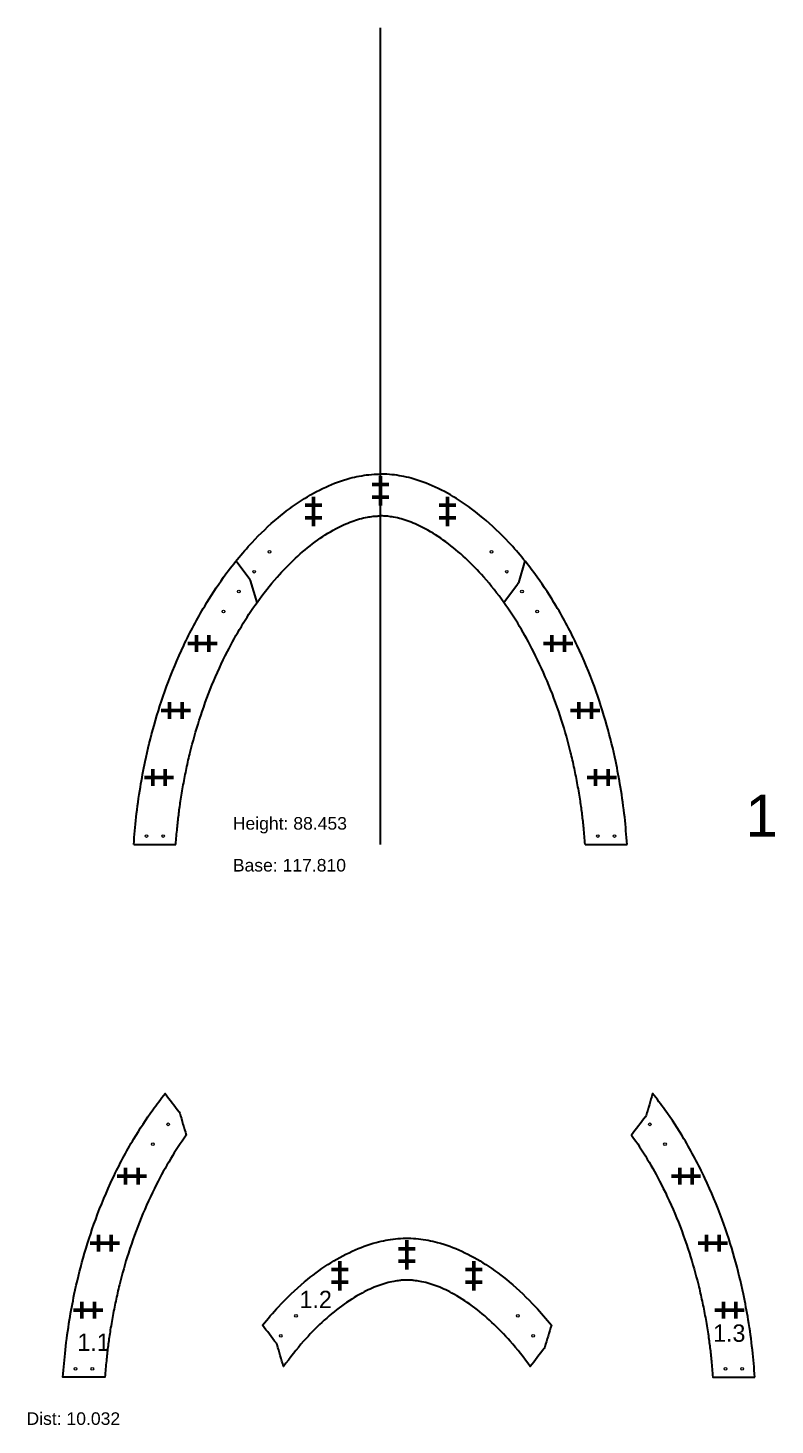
# Model space of a CAD drawing. Header units: inches. Extents: x -1683 to 11264, y -1696 to 865.
# Drawn here: x -620.7 to -442.3, y -493.2 to -159.5 of the extents above; entities that cross this region are included whole.
import ezdxf

# ---------------------------------------------------------------- set-up
doc = ezdxf.new("R2010")
doc.units = ezdxf.units.IN
doc.header["$MEASUREMENT"] = 0
doc.header["$PDMODE"] = 2
doc.header["$PDSIZE"] = 2
for name, color, linetype, lineweight in [('Annotation', 7, 'Continuous', 9), ('Drilling', 3, 'Continuous', 13), ('Engrave', 4, 'Continuous', 50)]:
    doc.layers.add(name, color=color, linetype=linetype, lineweight=lineweight)
doc.styles.get("Standard").update_dxf_attribs({"font": 'Arial.ttf'})
doc.styles.add('Tw Cen MT', font='')
doc.styles.get('Tw Cen MT').set_extended_font_data('Tw Cen MT')

# ---------------------------------------------------------------- blocks, each defined once
blk = doc.blocks.new('*U3143')
at = {"layer": 'Engrave'}
blk.add_point((0, 0), dxfattribs=at)
blk = doc.blocks.new('*U3144')
at = {"layer": 'Engrave', "color": 0, "linetype": 'ByBlock', "lineweight": -2, "transparency": 16777216}
for p in [(0, 0), (3, 0)]:
    blk.add_blockref('*U3143', p, dxfattribs=at)
blk = doc.blocks.new('*U3145')
at = {"layer": 'Engrave'}
blk.add_point((0, 0), dxfattribs=at)
blk = doc.blocks.new('*U3146')
at = {"layer": 'Engrave', "color": 0, "linetype": 'ByBlock', "lineweight": -2, "transparency": 16777216}
for p in [(0, 0), (3, 0)]:
    blk.add_blockref('*U3145', p, dxfattribs=at)
blk = doc.blocks.new('*U3147')
at = {"layer": 'Engrave'}
blk.add_point((0, 0), dxfattribs=at)
blk = doc.blocks.new('*U3148')
at = {"layer": 'Engrave', "color": 0, "linetype": 'ByBlock', "lineweight": -2, "transparency": 16777216}
for p in [(0, 0), (3, 0)]:
    blk.add_blockref('*U3147', p, dxfattribs=at)
blk = doc.blocks.new('*U3149')
at = {"layer": 'Engrave'}
blk.add_point((0, 0), dxfattribs=at)
blk = doc.blocks.new('*U3150')
at = {"layer": 'Engrave', "color": 0, "linetype": 'ByBlock', "lineweight": -2, "transparency": 16777216}
for p in [(0, 0), (3, 0)]:
    blk.add_blockref('*U3149', p, dxfattribs=at)
blk = doc.blocks.new('*U3151')
at = {"layer": 'Engrave'}
blk.add_point((0, 0), dxfattribs=at)
blk = doc.blocks.new('*U3152')
at = {"layer": 'Engrave', "color": 0, "linetype": 'ByBlock', "lineweight": -2, "transparency": 16777216}
for p in [(0, 0), (3, 0)]:
    blk.add_blockref('*U3151', p, dxfattribs=at)
blk = doc.blocks.new('*U3161')
at = {"layer": 'Engrave'}
blk.add_point((0, 0), dxfattribs=at)
blk = doc.blocks.new('*U3162')
at = {"layer": 'Engrave', "color": 0, "linetype": 'ByBlock', "lineweight": -2, "transparency": 16777216}
for p in [(0, 0), (3, 0)]:
    blk.add_blockref('*U3161', p, dxfattribs=at)
blk = doc.blocks.new('*U3153')
at = {"layer": 'Engrave'}
blk.add_point((0, 0), dxfattribs=at)
blk = doc.blocks.new('*U3154')
at = {"layer": 'Engrave', "color": 0, "linetype": 'ByBlock', "lineweight": -2, "transparency": 16777216}
for p in [(0, 0), (3, 0)]:
    blk.add_blockref('*U3153', p, dxfattribs=at)
blk = doc.blocks.new('*U3155')
at = {"layer": 'Engrave'}
blk.add_point((0, 0), dxfattribs=at)
blk = doc.blocks.new('*U3156')
at = {"layer": 'Engrave', "color": 0, "linetype": 'ByBlock', "lineweight": -2, "transparency": 16777216}
for p in [(0, 0), (3, 0)]:
    blk.add_blockref('*U3155', p, dxfattribs=at)
blk = doc.blocks.new('*U3157')
at = {"layer": 'Engrave'}
blk.add_point((0, 0), dxfattribs=at)
blk = doc.blocks.new('*U3158')
at = {"layer": 'Engrave', "color": 0, "linetype": 'ByBlock', "lineweight": -2, "transparency": 16777216}
for p in [(0, 0), (3, 0)]:
    blk.add_blockref('*U3157', p, dxfattribs=at)
blk = doc.blocks.new('*U3159')
at = {"layer": 'Engrave'}
blk.add_point((0, 0), dxfattribs=at)
blk = doc.blocks.new('*U3160')
at = {"layer": 'Engrave', "color": 0, "linetype": 'ByBlock', "lineweight": -2, "transparency": 16777216}
for p in [(0, 0), (3, 0)]:
    blk.add_blockref('*U3159', p, dxfattribs=at)
blk = doc.blocks.new('*U3163')
at = {"layer": 'Engrave'}
blk.add_point((0, 0), dxfattribs=at)
blk = doc.blocks.new('*U3164')
at = {"layer": 'Engrave', "color": 0, "linetype": 'ByBlock', "lineweight": -2, "transparency": 16777216}
for p in [(0, 0), (3, 0)]:
    blk.add_blockref('*U3163', p, dxfattribs=at)
blk = doc.blocks.new('*U3165')
at = {"layer": 'Engrave'}
blk.add_point((0, 0), dxfattribs=at)
blk = doc.blocks.new('*U3166')
at = {"layer": 'Engrave', "color": 0, "linetype": 'ByBlock', "lineweight": -2, "transparency": 16777216}
for p in [(0, 0), (3, 0)]:
    blk.add_blockref('*U3165', p, dxfattribs=at)
blk = doc.blocks.new('*U3167')
at = {"layer": 'Engrave'}
blk.add_point((0, 0), dxfattribs=at)
blk = doc.blocks.new('*U3168')
at = {"layer": 'Engrave', "color": 0, "linetype": 'ByBlock', "lineweight": -2, "transparency": 16777216}
for p in [(0, 0), (3, 0)]:
    blk.add_blockref('*U3167', p, dxfattribs=at)
blk = doc.blocks.new('*U3169')
at = {"layer": 'Engrave'}
blk.add_point((0, 0), dxfattribs=at)
blk = doc.blocks.new('*U3170')
at = {"layer": 'Engrave', "color": 0, "linetype": 'ByBlock', "lineweight": -2, "transparency": 16777216}
for p in [(0, 0), (3, 0)]:
    blk.add_blockref('*U3169', p, dxfattribs=at)
blk = doc.blocks.new('*U3171')
at = {"layer": 'Engrave'}
blk.add_point((0, 0), dxfattribs=at)
blk = doc.blocks.new('*U3172')
at = {"layer": 'Engrave', "color": 0, "linetype": 'ByBlock', "lineweight": -2, "transparency": 16777216}
for p in [(0, 0), (3, 0)]:
    blk.add_blockref('*U3171', p, dxfattribs=at)
blk = doc.blocks.new('*U3175')
at = {"layer": 'Engrave'}
blk.add_point((0, 0), dxfattribs=at)
blk = doc.blocks.new('*U3176')
at = {"layer": 'Engrave', "color": 0, "linetype": 'ByBlock', "lineweight": -2, "transparency": 16777216}
for p in [(0, 0), (3, 0)]:
    blk.add_blockref('*U3175', p, dxfattribs=at)
blk = doc.blocks.new('*U3173')
at = {"layer": 'Engrave'}
blk.add_point((0, 0), dxfattribs=at)
blk = doc.blocks.new('*U3174')
at = {"layer": 'Engrave', "color": 0, "linetype": 'ByBlock', "lineweight": -2, "transparency": 16777216}
for p in [(0, 0), (3, 0)]:
    blk.add_blockref('*U3173', p, dxfattribs=at)
blk = doc.blocks.new('*U3177')
at = {"layer": 'Engrave'}
blk.add_point((0, 0), dxfattribs=at)
blk = doc.blocks.new('*U3178')
at = {"layer": 'Engrave', "color": 0, "linetype": 'ByBlock', "lineweight": -2, "transparency": 16777216}
for p in [(0, 0), (3, 0)]:
    blk.add_blockref('*U3177', p, dxfattribs=at)
blk = doc.blocks.new('*U3179')
at = {"layer": 'Engrave'}
blk.add_point((0, 0), dxfattribs=at)
blk = doc.blocks.new('*U3180')
at = {"layer": 'Engrave', "color": 0, "linetype": 'ByBlock', "lineweight": -2, "transparency": 16777216}
for p in [(0, 0), (3, 0)]:
    blk.add_blockref('*U3179', p, dxfattribs=at)
blk = doc.blocks.new('*U3181')
at = {"layer": 'Engrave'}
blk.add_point((0, 0), dxfattribs=at)
blk = doc.blocks.new('*U3182')
at = {"layer": 'Engrave', "color": 0, "linetype": 'ByBlock', "lineweight": -2, "transparency": 16777216}
for p in [(0, 0), (3, 0)]:
    blk.add_blockref('*U3181', p, dxfattribs=at)

msp = doc.modelspace()

# ---------------------------------------------------------------- linework, layer by layer
for p, q in [((-536.5453, -354.47077), (-536.5453, -159.47162)), ((-571.0391, -286.77287), (-567.72443, -291.11163)), ((-502.05149, -286.77287), (-503.6133, -292.00475)), ((-565.99904, -296.66454), (-567.56085, -291.43266)), ((-507.09155, -296.66454), (-503.77688, -292.32579)), ((-595.45033, -354.47077), (-585.41841, -354.47077)), ((-487.67218, -354.47077), (-477.64026, -354.47077))]:
    msp.add_line(p, q)
for points, knots in [([(-595.45033, -354.47077), (-595.27777, -352.30812), (-594.91259, -347.73129), (-593.98168, -341.13526), (-592.61562, -333.80197), (-590.64289, -325.75797), (-587.64943, -316.45881), (-583.67511, -306.89593), (-579.05225, -298.17104), (-573.64701, -289.89667), (-567.84232, -282.74295), (-561.50841, -276.6736), (-555.5771, -272.24607), (-549.83235, -269.0348), (-544.37659, -267.00813), (-540.03149, -266.1792), (-537.56563, -266.02169), (-536.64863, -266.01723), (-536.5453, -266.0174)], [0, 0, 0, 0, 10.270592873, 21.735729519, 31.519656393, 45.582042079, 60.919548462, 77.731038623, 94.550370705, 107.591265343, 124.479830181, 138.046092772, 149.023123016, 159.439633593, 169.104959588, 176.444360695, 180.296817196, 180.78606784, 180.78606784, 180.78606784, 180.78606784]), ([(-477.64026, -354.47077), (-477.81282, -352.30812), (-478.178, -347.73129), (-479.10891, -341.13526), (-480.47497, -333.80197), (-482.4477, -325.75797), (-485.44116, -316.45881), (-489.41548, -306.89593), (-494.03834, -298.17104), (-499.44358, -289.89667), (-505.24827, -282.74295), (-511.58218, -276.6736), (-517.5135, -272.24607), (-523.25824, -269.0348), (-528.714, -267.00813), (-533.0591, -266.1792), (-535.52496, -266.02169), (-536.44196, -266.01723), (-536.5453, -266.0174)], [0, 0, 0, 0, 10.270592873, 21.735729519, 31.519656393, 45.582042079, 60.919548462, 77.731038623, 94.550370705, 107.591265343, 124.479830181, 138.046092772, 149.023123016, 159.439633593, 169.104959588, 176.444360695, 180.296817196, 180.78606784, 180.78606784, 180.78606784, 180.78606784]), ([(-585.41841, -354.47077), (-585.31139, -353.1377), (-585.20436, -351.84188), (-585.03173, -350.04112), (-584.97724, -349.50566), (-584.86105, -348.44551), (-584.79869, -347.91424), (-584.59952, -346.317), (-584.45057, -345.24756), (-584.08749, -342.86062), (-583.86649, -341.53845), (-583.38986, -338.91859), (-583.13317, -337.61753), (-582.57925, -335.02972), (-582.28164, -333.74061), (-581.32694, -329.89022), (-580.608, -327.34505), (-577.9978, -319.16038), (-575.76641, -313.64941), (-571.00702, -304.30885), (-568.64849, -300.37228), (-564.50945, -294.57991), (-562.90766, -292.55077), (-559.81813, -289.04605), (-558.35782, -287.5342), (-555.3355, -284.71544), (-553.76802, -283.40306), (-550.55991, -281.04164), (-548.91309, -279.9886), (-545.97652, -278.41944), (-544.68532, -277.83235), (-542.14609, -276.89654), (-540.90029, -276.54852), (-539.2057, -276.23545), (-538.74103, -276.16676), (-537.96363, -276.08103), (-537.65381, -276.05526), (-537.16335, -276.02841), (-536.9754, -276.02178), (-536.7156, -276.01778), (-536.63928, -276.01726), (-536.56135, -276.01738), (-536.55816, -276.01739), (-536.55497, -276.0174), (-536.55178, -276.0174), (-536.54962, -276.01741), (-536.54746, -276.01741), (-536.5453, -276.01741)], [1.265968463, 1.265968463, 1.265968463, 1.265968463, 7.666514912, 7.666514912, 10.434189572, 10.434189572, 13.201864231, 13.201864231, 18.737213551, 18.737213551, 25.507193429, 25.507193429, 32.277173307, 32.277173307, 39.047153185, 39.047153185, 52.587112942, 52.587112942, 83.168982659, 83.168982659, 107.134034226, 107.134034226, 120.952474285, 120.952474285, 132.402905759, 132.402905759, 143.853337233, 143.853337233, 155.303768707, 155.303768707, 164.121226033, 164.121226033, 172.93868336, 172.93868336, 176.307597559, 176.307597559, 178.643052395, 178.643052395, 180.15331072, 180.15331072, 180.78606784, 180.78606784, 180.78606784, 180.81194991, 180.81194991, 180.81194991, 180.829482027, 180.829482027, 180.829482027, 180.829482027]), ([(-487.67218, -354.47077), (-487.7792, -353.1377), (-487.88623, -351.84188), (-488.05886, -350.04112), (-488.11335, -349.50566), (-488.22954, -348.44551), (-488.2919, -347.91424), (-488.49107, -346.317), (-488.64002, -345.24756), (-489.0031, -342.86062), (-489.22411, -341.53845), (-489.70073, -338.91859), (-489.95742, -337.61753), (-490.51135, -335.02972), (-490.80895, -333.74061), (-491.76365, -329.89022), (-492.48259, -327.34505), (-495.09279, -319.16038), (-497.32418, -313.64941), (-502.08357, -304.30885), (-504.4421, -300.37228), (-508.58114, -294.57991), (-510.18293, -292.55077), (-513.27246, -289.04605), (-514.73277, -287.5342), (-517.75509, -284.71544), (-519.32258, -283.40306), (-522.53068, -281.04164), (-524.17751, -279.9886), (-527.11407, -278.41944), (-528.40527, -277.83235), (-530.9445, -276.89654), (-532.1903, -276.54852), (-533.88489, -276.23545), (-534.34956, -276.16676), (-535.12696, -276.08103), (-535.43678, -276.05526), (-535.92724, -276.02841), (-536.11519, -276.02178), (-536.37499, -276.01778), (-536.45132, -276.01726), (-536.52924, -276.01738), (-536.53243, -276.01739), (-536.53562, -276.0174), (-536.53881, -276.0174), (-536.54097, -276.01741), (-536.54313, -276.01741), (-536.5453, -276.01741)], [1.265968463, 1.265968463, 1.265968463, 1.265968463, 7.666514912, 7.666514912, 10.434189572, 10.434189572, 13.201864231, 13.201864231, 18.737213551, 18.737213551, 25.507193429, 25.507193429, 32.277173307, 32.277173307, 39.047153185, 39.047153185, 52.587112942, 52.587112942, 83.168982659, 83.168982659, 107.134034226, 107.134034226, 120.952474285, 120.952474285, 132.402905759, 132.402905759, 143.853337233, 143.853337233, 155.303768707, 155.303768707, 164.121226033, 164.121226033, 172.93868336, 172.93868336, 176.307597559, 176.307597559, 178.643052395, 178.643052395, 180.15331072, 180.15331072, 180.78606784, 180.78606784, 180.78606784, 180.81194991, 180.81194991, 180.81194991, 180.829482027, 180.829482027, 180.829482027, 180.829482027]), ([(-582.91779, -423.89224), (-583.4384, -422.14828), (-583.959, -420.40432), (-584.47961, -418.66036), (-584.51396, -418.54527), (-584.57027, -418.43476), (-584.64318, -418.33932), (-585.74807, -416.89307), (-586.85296, -415.44682), (-587.95785, -414.00057), (-588.97761, -415.26477), (-591.62991, -418.75338), (-595.971, -425.39874), (-600.59386, -434.12363), (-604.56818, -443.6865), (-607.56164, -452.98566), (-609.53437, -461.02967), (-610.90043, -468.36296), (-611.83134, -474.95898), (-612.19652, -479.53582), (-612.36908, -481.69847), (-609.0251, -481.69847), (-605.68113, -481.69847), (-602.33716, -481.69847), (-602.23014, -480.3654), (-602.12312, -479.06958), (-601.95048, -477.26882), (-601.89599, -476.73336), (-601.7798, -475.6732), (-601.71745, -475.14194), (-601.51827, -473.54469), (-601.36932, -472.47525), (-601.00624, -470.08832), (-600.78524, -468.76615), (-600.30861, -466.14628), (-600.05192, -464.84523), (-599.498, -462.25741), (-599.20039, -460.96831), (-598.24569, -457.11792), (-597.52676, -454.57275), (-594.91655, -446.38808), (-592.68516, -440.87711), (-587.92577, -431.53655), (-585.56724, -427.59998), (-582.93391, -423.91477), (-582.92585, -423.9035), (-582.91779, -423.89224)], [0, 0, 0, 0, 1, 1, 1, 1.360305807, 1.360305807, 1.360305807, 2.360305807, 2.360305807, 2.360305807, 10.045234755, 23.086129393, 39.905461475, 56.716951636, 72.054458018, 86.116843705, 95.900770578, 107.365907225, 117.636500098, 117.636500098, 117.636500098, 118.636500098, 118.636500098, 118.636500098, 125.037046547, 125.037046547, 127.804721207, 127.804721207, 130.572395866, 130.572395866, 136.107745186, 136.107745186, 142.877725064, 142.877725064, 149.647704942, 149.647704942, 156.417684821, 156.417684821, 169.957644577, 169.957644577, 200.539514294, 200.539514294, 224.504565861, 224.504565861, 224.578072508, 224.578072508, 224.578072508, 224.578072508]), ([(-447.13792, -481.69847), (-450.48189, -481.69847), (-453.82587, -481.69847), (-457.16984, -481.69847), (-457.27685, -480.3654), (-457.38388, -479.06957), (-457.55651, -477.26882), (-457.61101, -476.73335), (-457.7272, -475.6732), (-457.78955, -475.14194), (-457.98873, -473.54469), (-458.13767, -472.47525), (-458.50075, -470.08831), (-458.72176, -468.76614), (-459.19839, -466.14628), (-459.45508, -464.84522), (-460.009, -462.25741), (-460.3066, -460.9683), (-461.2613, -457.11791), (-461.98024, -454.57274), (-464.59044, -446.38807), (-466.82184, -440.87711), (-471.58122, -431.53654), (-473.93975, -427.59998), (-476.57309, -423.91476), (-476.58115, -423.9035), (-476.5892, -423.89223), (-475.48431, -422.44598), (-474.37942, -420.99973), (-473.27453, -419.55348), (-473.20162, -419.45804), (-473.14531, -419.34753), (-473.11096, -419.23244), (-472.59036, -417.48848), (-472.06975, -415.74452), (-471.54915, -414.00056), (-470.52939, -415.26477), (-467.87708, -418.75337), (-463.53599, -425.39874), (-458.91313, -434.12363), (-454.93882, -443.6865), (-451.94536, -452.98566), (-449.97263, -461.02967), (-448.60656, -468.36296), (-447.67566, -474.95898), (-447.31048, -479.53581), (-447.13792, -481.69847)], [0, 0, 0, 0, 1, 1, 1, 7.400546449, 7.400546449, 10.168221109, 10.168221109, 12.935895769, 12.935895769, 18.471245089, 18.471245089, 25.241224967, 25.241224967, 32.011204845, 32.011204845, 38.781184723, 38.781184723, 52.321144479, 52.321144479, 82.903014196, 82.903014196, 106.868065763, 106.868065763, 106.941572411, 106.941572411, 106.941572411, 107.941572411, 107.941572411, 107.941572411, 108.301878217, 108.301878217, 108.301878217, 109.301878217, 109.301878217, 109.301878217, 116.986807165, 130.027701803, 146.847033885, 163.658524046, 178.996030429, 193.058416115, 202.842342989, 214.307479636, 224.578072508, 224.578072508, 224.578072508, 224.578072508]), ([(-561.39949, -473.62859), (-561.32657, -473.72403), (-561.27027, -473.83455), (-561.23591, -473.94963), (-560.71531, -475.69359), (-560.1947, -477.43755), (-559.6741, -479.18151), (-558.16746, -477.0753), (-556.57373, -475.05754), (-553.49319, -471.56302), (-552.03288, -470.05117), (-549.01056, -467.23241), (-547.44307, -465.92003), (-544.23496, -463.55861), (-542.58814, -462.50557), (-539.65157, -460.93641), (-538.36038, -460.34932), (-535.82115, -459.41351), (-534.57535, -459.06549), (-532.88076, -458.75241), (-532.41609, -458.68373), (-531.63869, -458.598), (-531.32887, -458.57223), (-530.8384, -458.54538), (-530.65046, -458.53875), (-530.39066, -458.53475), (-530.31433, -458.53423), (-530.2364, -458.53435), (-530.23322, -458.53436), (-530.23003, -458.53437), (-530.22683, -458.53437), (-530.22467, -458.53438), (-530.22251, -458.53438), (-530.22035, -458.53438), (-530.21819, -458.53438), (-530.21603, -458.53438), (-530.21387, -458.53437), (-530.21068, -458.53437), (-530.20749, -458.53436), (-530.2043, -458.53435), (-530.12637, -458.53423), (-530.05005, -458.53475), (-529.79024, -458.53875), (-529.6023, -458.54538), (-529.11184, -458.57223), (-528.80201, -458.598), (-528.02461, -458.68373), (-527.55995, -458.75241), (-525.86535, -459.06549), (-524.61955, -459.41351), (-522.08033, -460.34932), (-520.78913, -460.93641), (-517.85256, -462.50557), (-516.20574, -463.55861), (-512.99763, -465.92003), (-511.43014, -467.23241), (-508.40782, -470.05117), (-506.94752, -471.56302), (-503.86697, -475.05754), (-502.27325, -477.0753), (-500.76661, -479.18151), (-499.66172, -477.73526), (-498.55683, -476.28901), (-497.45194, -474.84275), (-497.37902, -474.74732), (-497.32272, -474.6368), (-497.28836, -474.52172), (-496.76776, -472.77776), (-496.24715, -471.0338), (-495.72655, -469.28984), (-496.94783, -467.7758), (-500.09816, -464.13415), (-505.25724, -459.19057), (-511.18855, -454.76304), (-516.9333, -451.55177), (-522.38906, -449.5251), (-526.73416, -448.69617), (-529.20002, -448.53865), (-530.11702, -448.5342), (-530.22035, -448.53437), (-530.32369, -448.5342), (-531.24069, -448.53865), (-533.70655, -448.69617), (-538.05164, -449.5251), (-543.50741, -451.55177), (-549.25215, -454.76304), (-555.18347, -459.19057), (-560.34254, -464.13415), (-563.49287, -467.7758), (-564.71416, -469.28984), (-563.60927, -470.73609), (-562.50438, -472.18234), (-561.39949, -473.62859)], [0, 0, 0, 0, 0.360305807, 0.360305807, 0.360305807, 1.360305807, 1.360305807, 1.360305807, 15.105239218, 15.105239218, 26.555670692, 26.555670692, 38.006102167, 38.006102167, 49.456533641, 49.456533641, 58.273990967, 58.273990967, 67.091448293, 67.091448293, 70.460362493, 70.460362493, 72.795817328, 72.795817328, 74.306075654, 74.306075654, 74.938832774, 74.938832774, 74.938832774, 74.964714843, 74.964714843, 74.964714843, 74.982246961, 74.982246961, 74.982246961, 74.999779078, 74.999779078, 74.999779078, 75.025661148, 75.025661148, 75.025661148, 75.658418267, 75.658418267, 77.168676593, 77.168676593, 79.504131429, 79.504131429, 82.873045628, 82.873045628, 91.690502954, 91.690502954, 100.50796028, 100.50796028, 111.958391755, 111.958391755, 123.408823229, 123.408823229, 134.859254703, 134.859254703, 148.604188114, 148.604188114, 148.604188114, 149.604188114, 149.604188114, 149.604188114, 149.964493921, 149.964493921, 149.964493921, 150.964493921, 150.964493921, 150.964493921, 160.168129812, 173.734392402, 184.711422647, 195.127933224, 204.793259218, 212.132660326, 215.985116826, 216.47436747, 216.47436747, 216.47436747, 216.963618115, 220.816074615, 228.155475722, 237.820801717, 248.237312294, 259.214342539, 272.780605129, 281.984241019, 281.984241019, 281.984241019, 282.984241019, 282.984241019, 282.984241019, 282.984241019])]:
    msp.add_open_spline(points, degree=3, knots=knots)
for points in [[(-567.56085, -291.43266), (-567.59521, -291.31758), (-567.65152, -291.20706), (-567.72443, -291.11163)], [(-503.77688, -292.32579), (-503.70397, -292.23035), (-503.64766, -292.11983), (-503.6133, -292.00475)]]:
    msp.add_open_spline(points, degree=3)
at = {"layer": 'Drilling'}
for centre in [(-563.04037, -284.57841), (-510.05023, -284.57841), (-566.69284, -289.33861), (-506.39776, -289.33861), (-570.34531, -294.0988), (-502.74529, -294.0988), (-573.99778, -298.859), (-499.09281, -298.859), (-592.43437, -352.47077), (-588.43437, -352.47077), (-484.65622, -352.47077), (-480.65622, -352.47077), (-587.26406, -421.3265), (-472.24294, -421.3265), (-590.91653, -426.0867), (-468.59047, -426.08669), (-556.71542, -467.09538), (-503.72528, -467.09538), (-560.36789, -471.85558), (-500.07281, -471.85558), (-609.35312, -479.69847), (-605.35312, -479.69847), (-454.15388, -479.69847), (-450.15388, -479.69847)]:
    msp.add_circle(centre, 0.3225, dxfattribs=at)

# ---------------------------------------------------------------- block references
at = {"layer": 'Engrave', "rotation": 90}
for name, p in [('*U3144', (-536.54931, -271.51739)), ('*U3146', (-552.5453, -276.47895)), ('*U3170', (-530.22436, -454.03436)), ('*U3172', (-546.22035, -458.99592))]:
    msp.add_blockref(name, p, dxfattribs=at)
at = {"layer": 'Engrave', "xscale": -1, "rotation": 270}
for name, p in [('*U3162', (-536.54128, -271.51739)), ('*U3154', (-520.5453, -276.47895)), ('*U3176', (-530.21634, -454.03436)), ('*U3174', (-514.22035, -458.99592))]:
    msp.add_blockref(name, p, dxfattribs=at)
at = {"layer": 'Engrave'}
for name, p in [('*U3152', (-580.51228, -306.47077)), ('*U3150', (-586.92566, -322.47077)), ('*U3148', (-590.93109, -338.47077)), ('*U3168', (-597.43103, -433.69847)), ('*U3166', (-603.84442, -449.69847)), ('*U3164', (-607.84984, -465.69847))]:
    msp.add_blockref(name, p, dxfattribs=at)
at = {"layer": 'Engrave', "xscale": -1}
for name, p in [('*U3160', (-492.57831, -306.47077)), ('*U3158', (-486.16493, -322.47077)), ('*U3156', (-482.1595, -338.47077)), ('*U3182', (-462.07596, -433.69847)), ('*U3180', (-455.66258, -449.69847)), ('*U3178', (-451.65716, -465.69847))]:
    msp.add_blockref(name, p, dxfattribs=at)

# ---------------------------------------------------------------- texts
at = {"layer": 'Annotation', "attachment_point": 1}
for s, insert, char_height in [('1', (-449.39694, -342.63272), 10), ('Height: 88.453\\P \\PBase: 117.810', (-571.80007, -347.94763), 3), ('Dist: 10.032', (-621.0697, -490.11127), 3)]:
    msp.add_mtext_dynamic_manual_height_columns(s, width=45.2101633, gutter_width=1, heights=[0], dxfattribs=dict(at, insert=insert, char_height=char_height))
at = {"layer": 'Annotation', "color": 7, "char_height": 7, "attachment_point": 7, "line_spacing_factor": 0.481418, "style": 'Tw Cen MT'}
for s, insert in [('{\\H0.59259x;1.2}', (-555.86151, -465.23293)), ('{\\H0.59259x;1.3}', (-457.10734, -473.32915)), ('{\\H0.59259x;1.1}', (-608.91787, -475.44149))]:
    msp.add_mtext(s, dxfattribs=dict(at, insert=insert))

doc.saveas('drawing.dxf')
